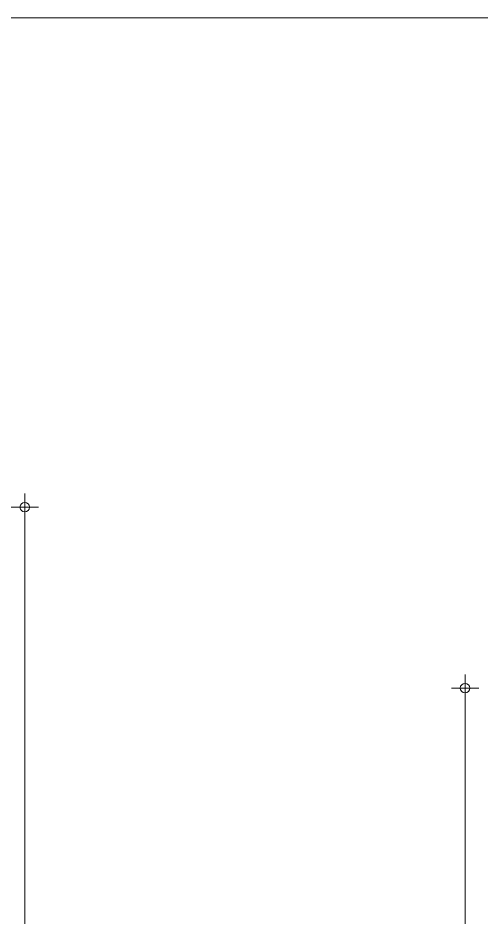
# Model space of a CAD drawing. Header units: metres. Extents: x 1.8 to 67.5, y -52.8 to -10.8.
# Drawn here: x 27.2 to 30.59, y -17.35 to -10.77 of the extents above; entities that cross this region are included whole.
import ezdxf

# ---------------------------------------------------------------- set-up
doc = ezdxf.new("R2010")
doc.units = ezdxf.units.M
doc.header["$MEASUREMENT"] = 0
doc.layers.add('Calque commun', color=7, linetype='Continuous')

# ---------------------------------------------------------------- blocks, each defined once
blk = doc.blocks.new('new2')
at = {"layer": 'Calque commun', "color": 5, "linetype": 'Continuous', "lineweight": 9}
blk.add_arc((0, 0), 0.5, 0, 359.99941, dxfattribs=at)
blk = doc.blocks.new('DimLine52720')
at = {"layer": 'Calque commun', "color": 5, "linetype": 'Continuous', "lineweight": 9}
for p, q in [((30.471, -15.6712), (30.471, -15.5712)), ((30.571, -15.6712), (30.371, -15.6712)), ((30.471, -24.6712), (30.471, -15.6712))]:
    blk.add_line(p, q, dxfattribs=at)
at = {"layer": 'Calque commun', "color": 5, "linetype": 'Continuous', "lineweight": 9, "xscale": 0.07000000029802322, "yscale": 0.07000000029802322, "zscale": 0.07000000029802322, "rotation": 90}
blk.add_blockref('new2', (30.471, -15.6712), dxfattribs=at)
blk = doc.blocks.new('new58')
at = {"layer": 'Calque commun', "color": 5, "linetype": 'Continuous', "lineweight": 9}
blk.add_arc((0, 0), 0.5, 0, 359.99941, dxfattribs=at)
blk = doc.blocks.new('DimLine53238')
at = {"layer": 'Calque commun', "color": 5, "linetype": 'Continuous', "lineweight": 9}
for p, q in [((27.2499, -14.3466, 0), (27.2499, -14.2466, 0)), ((27.3499, -14.3466, 0), (27.1499, -14.3466, 0)), ((27.2499, -23.3466, 0), (27.2499, -14.3466, 0))]:
    blk.add_line(p, q, dxfattribs=at)
at = {"layer": 'Calque commun', "color": 5, "linetype": 'Continuous', "lineweight": 9, "xscale": 0.07000000029802322, "yscale": 0.07000000029802322, "zscale": 0.07000000029802322, "rotation": 90}
blk.add_blockref('new58', (27.2499, -14.3466, 0), dxfattribs=at)

msp = doc.modelspace()

# ---------------------------------------------------------------- block references
at = {"layer": 'Calque commun', "color": 5, "linetype": 'Continuous', "lineweight": 9}
for name in ['DimLine53238', 'DimLine52720']:
    msp.add_blockref(name, (0, 0), dxfattribs=at)

# ---------------------------------------------------------------- meshes
at = {"layer": 'Calque commun', "color": 7, "linetype": 'Continuous', "lineweight": 9}
mesh = msp.add_polyface(dxfattribs=at)
corners = [(61.7636, -10.7659), (1.7636, -10.7659), (1.7636, -52.7659), (61.7636, -52.7659)]
mesh.append_faces([[corners[k] for k in face] for face in [(0, 1, 2, 3)]], dxfattribs={"color": 7})

doc.saveas('drawing.dxf')
